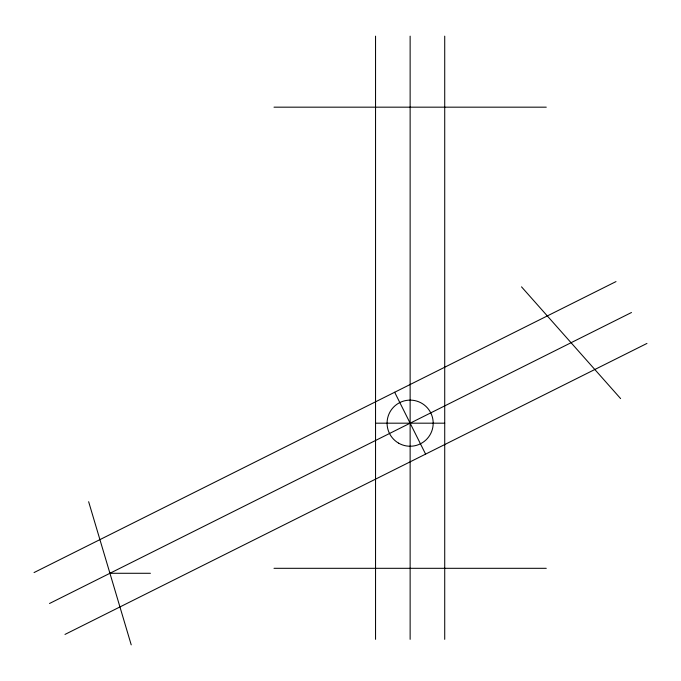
<?xml version="1.0" encoding="UTF-8"?>
<svg xmlns="http://www.w3.org/2000/svg" width="681" height="681" viewBox="0 0 681 681"><rect width="100%" height="100%" fill="white"/><g stroke="black" fill="none" stroke-linecap="round" stroke-linejoin="round"><path stroke-width="1.02" d="M34.05 572.559L616.016 281.576M49.517 603.494L631.483 312.511M64.984 634.428L646.95 343.437M274 107.172L546.273 107.172M375.546 423.182L444.719 423.182M274 568.312L546.273 568.312M109.93 573.283L150.416 573.283M521.518 286.846L620.612 398.589M394.665 392.247L425.599 454.116M88.641 501.71L131.22 644.856M444.719 36.144L444.719 639.34M410.132 36.144L410.132 639.34M375.546 36.144L375.546 639.34M398.606 443.152A23.06 23.06 0 0 0 433.193 423.182A23.06 23.06 0 0 0 398.606 403.212A23.06 23.06 0 0 0 398.606 443.152"/></g></svg>
